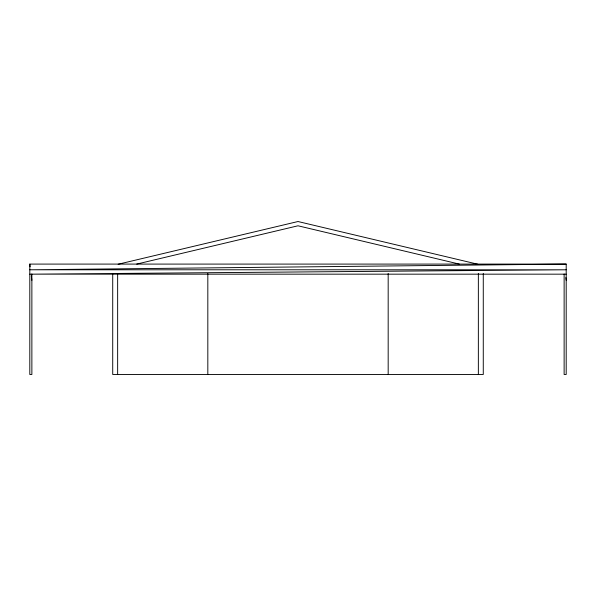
<?xml version="1.0" encoding="UTF-8"?>
<svg xmlns="http://www.w3.org/2000/svg" width="596" height="596" viewBox="0 0 596 596"><rect width="100%" height="100%" fill="white"/><g stroke="black" fill="none" stroke-linecap="round" stroke-linejoin="round"><path stroke-width="0.89" d="M118.135 264.244L298 221.526L477.858 264.244M136.73 264.088L298 225.787L459.263 264.088M564.129 273.981L564.129 374.474L566.2 374.474L566.2 264.088L29.8 269.787L566.2 269.787L29.8 274.167L566.2 274.167M31.871 273.981L31.871 374.474L29.8 374.474L29.8 264.088L566.2 264.088M565.857 277.58L566.2 280.284M29.8 264.088L30.143 266.785M31.297 275.784L31.871 280.284M483.274 273.497L483.274 374.474L112.719 374.474L112.719 273.497M478.357 273.497L478.357 374.474M388.175 273.497L388.175 374.474M207.825 273.497L207.825 374.474M117.643 273.497L117.643 374.474"/></g></svg>
